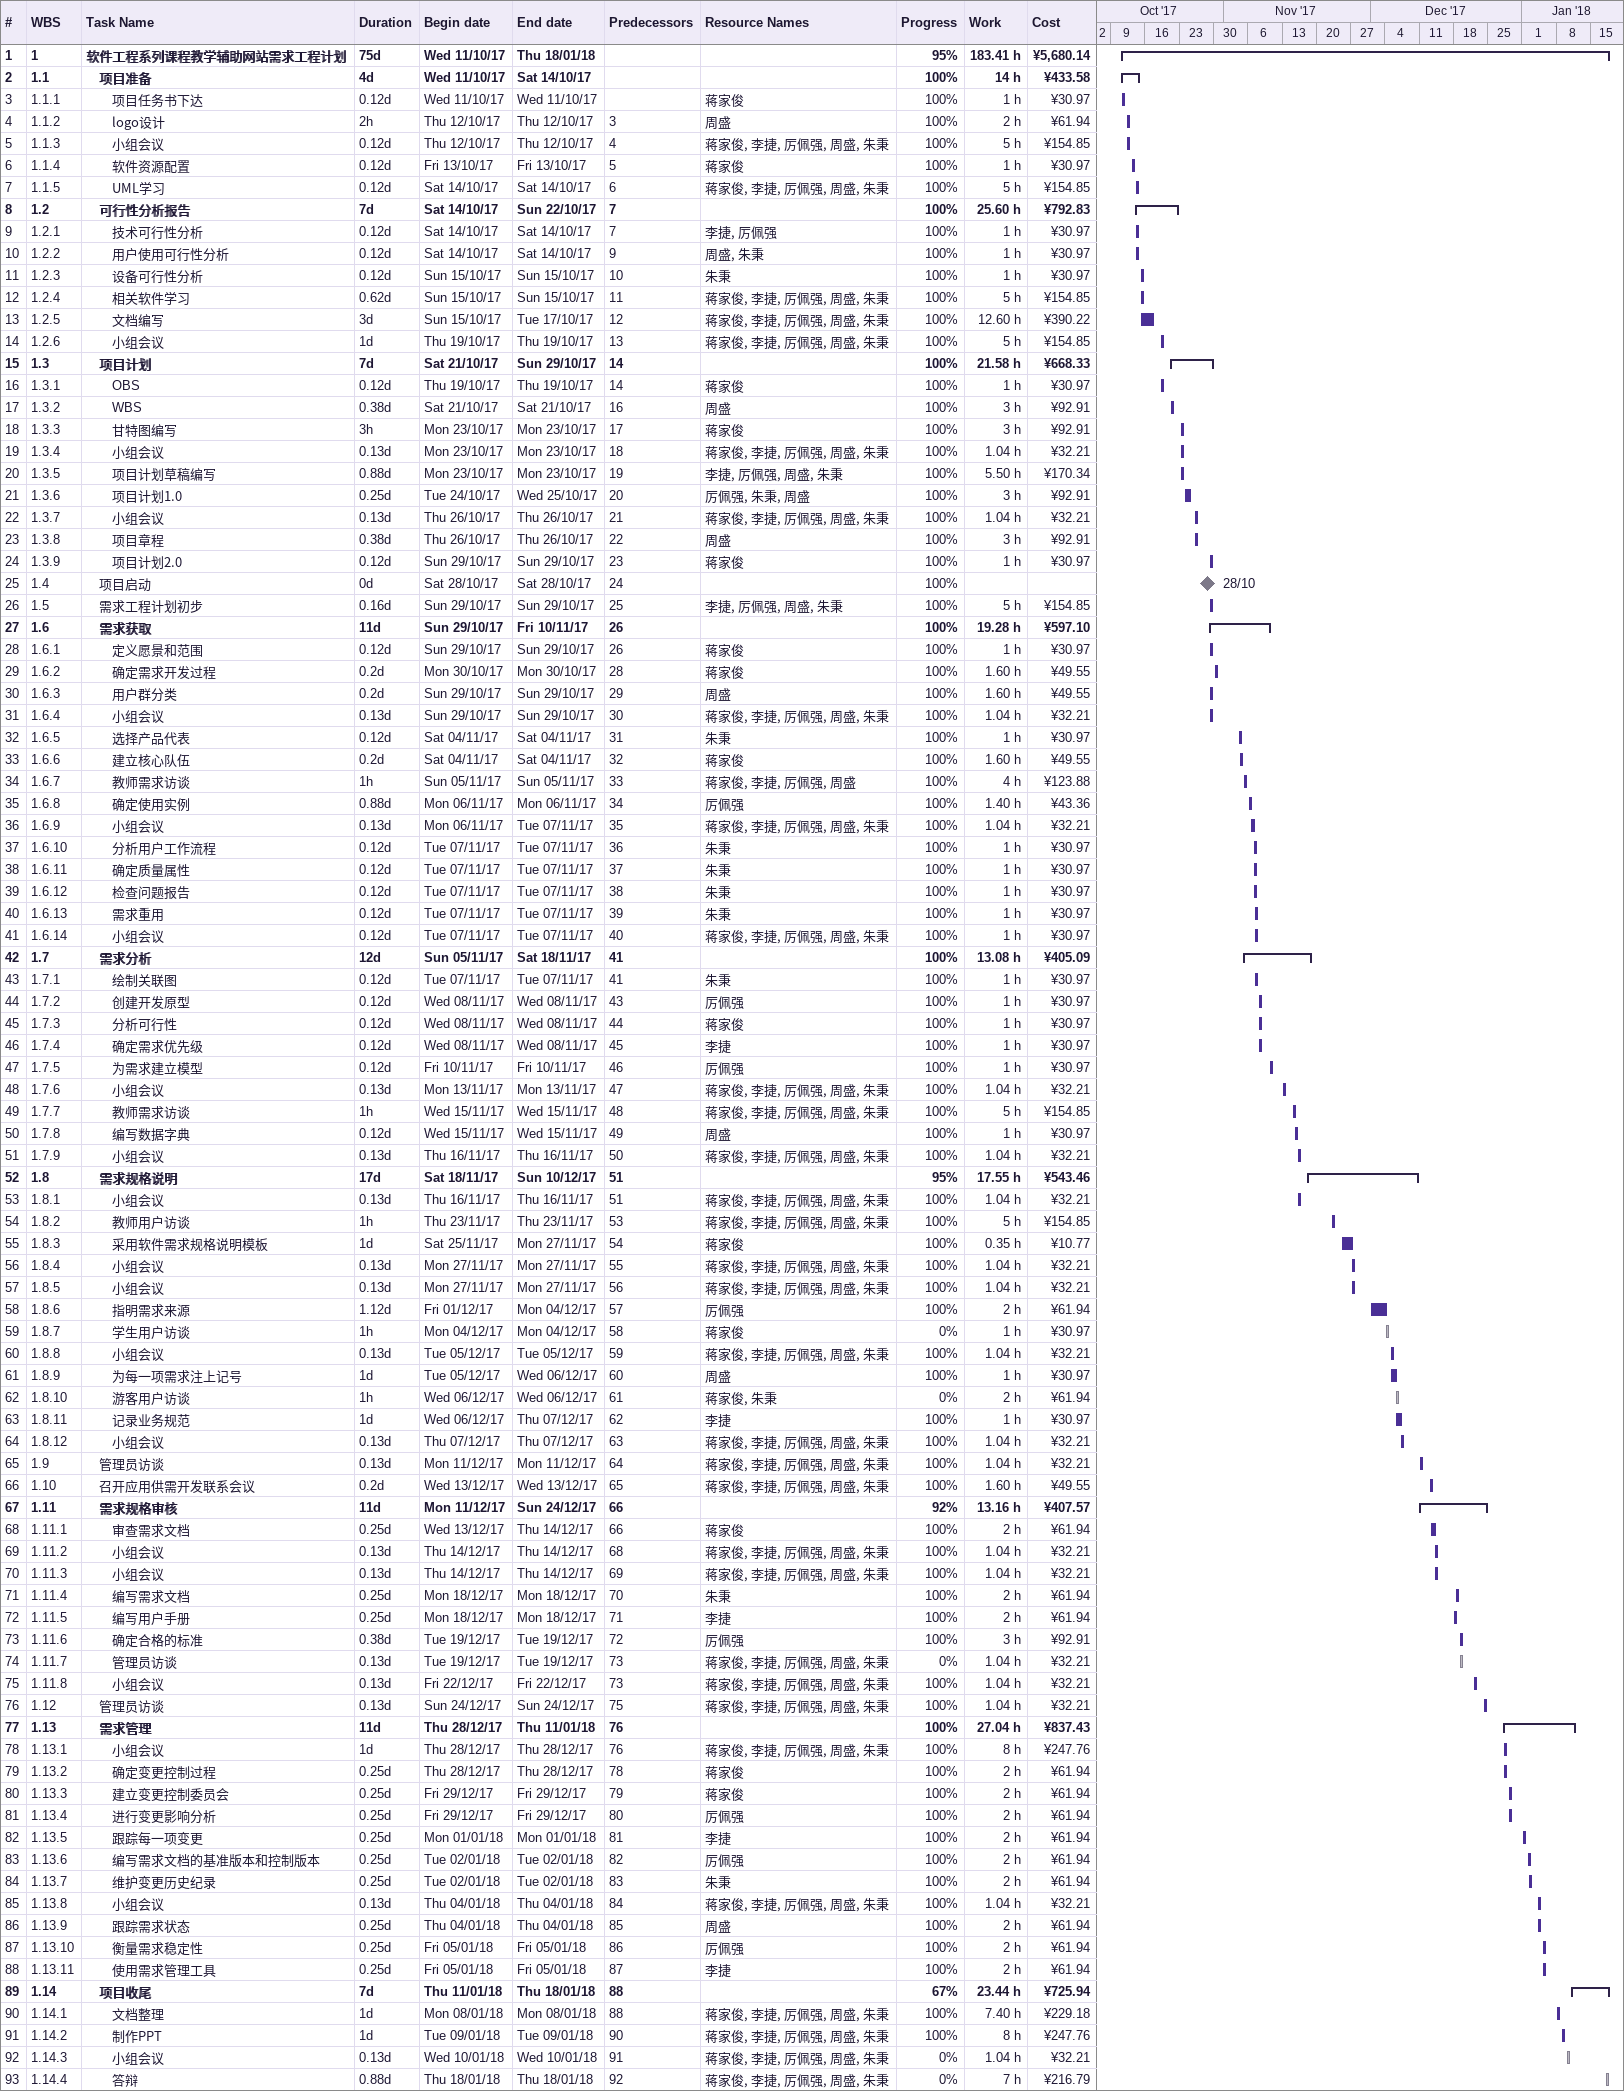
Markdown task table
| ID | WBS | Task | Duration | Start | Finish | Predecessors | Resources | % complete | Work (h) | Cost (¥) |
|---|---|---|---|---|---|---|---|---|---|---|
| 1 | 1 | **软件工程系列课程教学辅助网站需求工程计划** | 75d | 2017-10-11 | 2018-01-18 |  |  | 95 | 183.41 | 5680.14 |
| 2 | 1.1 | **项目准备** | 4d | 2017-10-11 | 2017-10-14 |  |  | 100 | 14 | 433.58 |
| 3 | 1.1.1 | 项目任务书下达 | 0.12d | 2017-10-11 | 2017-10-11 |  | 蒋家俊 | 100 | 1 | 30.97 |
| 4 | 1.1.2 | logo设计 | 2h | 2017-10-12 | 2017-10-12 | 3 | 周盛 | 100 | 2 | 61.94 |
| 5 | 1.1.3 | 小组会议 | 0.12d | 2017-10-12 | 2017-10-12 | 4 | 蒋家俊, 李捷, 厉佩强, 周盛, 朱秉 | 100 | 5 | 154.85 |
| 6 | 1.1.4 | 软件资源配置 | 0.12d | 2017-10-13 | 2017-10-13 | 5 | 蒋家俊 | 100 | 1 | 30.97 |
| 7 | 1.1.5 | UML学习 | 0.12d | 2017-10-14 | 2017-10-14 | 6 | 蒋家俊, 李捷, 厉佩强, 周盛, 朱秉 | 100 | 5 | 154.85 |
| 8 | 1.2 | **可行性分析报告** | 7d | 2017-10-14 | 2017-10-22 | 7 |  | 100 | 25.60 | 792.83 |
| 9 | 1.2.1 | 技术可行性分析 | 0.12d | 2017-10-14 | 2017-10-14 | 7 | 李捷, 厉佩强 | 100 | 1 | 30.97 |
| 10 | 1.2.2 | 用户使用可行性分析 | 0.12d | 2017-10-14 | 2017-10-14 | 9 | 周盛, 朱秉 | 100 | 1 | 30.97 |
| 11 | 1.2.3 | 设备可行性分析 | 0.12d | 2017-10-15 | 2017-10-15 | 10 | 朱秉 | 100 | 1 | 30.97 |
| 12 | 1.2.4 | 相关软件学习 | 0.62d | 2017-10-15 | 2017-10-15 | 11 | 蒋家俊, 李捷, 厉佩强, 周盛, 朱秉 | 100 | 5 | 154.85 |
| 13 | 1.2.5 | 文档编写 | 3d | 2017-10-15 | 2017-10-17 | 12 | 蒋家俊, 李捷, 厉佩强, 周盛, 朱秉 | 100 | 12.60 | 390.22 |
| 14 | 1.2.6 | 小组会议 | 1d | 2017-10-19 | 2017-10-19 | 13 | 蒋家俊, 李捷, 厉佩强, 周盛, 朱秉 | 100 | 5 | 154.85 |
| 15 | 1.3 | **项目计划** | 7d | 2017-10-21 | 2017-10-29 | 14 |  | 100 | 21.58 | 668.33 |
| 16 | 1.3.1 | OBS | 0.12d | 2017-10-19 | 2017-10-19 | 14 | 蒋家俊 | 100 | 1 | 30.97 |
| 17 | 1.3.2 | WBS | 0.38d | 2017-10-21 | 2017-10-21 | 16 | 周盛 | 100 | 3 | 92.91 |
| 18 | 1.3.3 | 甘特图编写 | 3h | 2017-10-23 | 2017-10-23 | 17 | 蒋家俊 | 100 | 3 | 92.91 |
| 19 | 1.3.4 | 小组会议 | 0.13d | 2017-10-23 | 2017-10-23 | 18 | 蒋家俊, 李捷, 厉佩强, 周盛, 朱秉 | 100 | 1.04 | 32.21 |
| 20 | 1.3.5 | 项目计划草稿编写 | 0.88d | 2017-10-23 | 2017-10-23 | 19 | 李捷, 厉佩强, 周盛, 朱秉 | 100 | 5.50 | 170.34 |
| 21 | 1.3.6 | 项目计划1.0 | 0.25d | 2017-10-24 | 2017-10-25 | 20 | 厉佩强, 朱秉, 周盛 | 100 | 3 | 92.91 |
| 22 | 1.3.7 | 小组会议 | 0.13d | 2017-10-26 | 2017-10-26 | 21 | 蒋家俊, 李捷, 厉佩强, 周盛, 朱秉 | 100 | 1.04 | 32.21 |
| 23 | 1.3.8 | 项目章程 | 0.38d | 2017-10-26 | 2017-10-26 | 22 | 周盛 | 100 | 3 | 92.91 |
| 24 | 1.3.9 | 项目计划2.0 | 0.12d | 2017-10-29 | 2017-10-29 | 23 | 蒋家俊 | 100 | 1 | 30.97 |
| 25 | 1.4 | 项目启动 | 0d | 2017-10-28 | 2017-10-28 | 24 |  | 100 |  |  |
| 26 | 1.5 | 需求工程计划初步 | 0.16d | 2017-10-29 | 2017-10-29 | 25 | 李捷, 厉佩强, 周盛, 朱秉 | 100 | 5 | 154.85 |
| 27 | 1.6 | **需求获取** | 11d | 2017-10-29 | 2017-11-10 | 26 |  | 100 | 19.28 | 597.10 |
| 28 | 1.6.1 | 定义愿景和范围 | 0.12d | 2017-10-29 | 2017-10-29 | 26 | 蒋家俊 | 100 | 1 | 30.97 |
| 29 | 1.6.2 | 确定需求开发过程 | 0.2d | 2017-10-30 | 2017-10-30 | 28 | 蒋家俊 | 100 | 1.60 | 49.55 |
| 30 | 1.6.3 | 用户群分类 | 0.2d | 2017-10-29 | 2017-10-29 | 29 | 周盛 | 100 | 1.60 | 49.55 |
| 31 | 1.6.4 | 小组会议 | 0.13d | 2017-10-29 | 2017-10-29 | 30 | 蒋家俊, 李捷, 厉佩强, 周盛, 朱秉 | 100 | 1.04 | 32.21 |
| 32 | 1.6.5 | 选择产品代表 | 0.12d | 2017-11-04 | 2017-11-04 | 31 | 朱秉 | 100 | 1 | 30.97 |
| 33 | 1.6.6 | 建立核心队伍 | 0.2d | 2017-11-04 | 2017-11-04 | 32 | 蒋家俊 | 100 | 1.60 | 49.55 |
| 34 | 1.6.7 | 教师需求访谈 | 1h | 2017-11-05 | 2017-11-05 | 33 | 蒋家俊, 李捷, 厉佩强, 周盛 | 100 | 4 | 123.88 |
| 35 | 1.6.8 | 确定使用实例 | 0.88d | 2017-11-06 | 2017-11-06 | 34 | 厉佩强 | 100 | 1.40 | 43.36 |
| 36 | 1.6.9 | 小组会议 | 0.13d | 2017-11-06 | 2017-11-07 | 35 | 蒋家俊, 李捷, 厉佩强, 周盛, 朱秉 | 100 | 1.04 | 32.21 |
| 37 | 1.6.10 | 分析用户工作流程 | 0.12d | 2017-11-07 | 2017-11-07 | 36 | 朱秉 | 100 | 1 | 30.97 |
| 38 | 1.6.11 | 确定质量属性 | 0.12d | 2017-11-07 | 2017-11-07 | 37 | 朱秉 | 100 | 1 | 30.97 |
| 39 | 1.6.12 | 检查问题报告 | 0.12d | 2017-11-07 | 2017-11-07 | 38 | 朱秉 | 100 | 1 | 30.97 |
| 40 | 1.6.13 | 需求重用 | 0.12d | 2017-11-07 | 2017-11-07 | 39 | 朱秉 | 100 | 1 | 30.97 |
| 41 | 1.6.14 | 小组会议 | 0.12d | 2017-11-07 | 2017-11-07 | 40 | 蒋家俊, 李捷, 厉佩强, 周盛, 朱秉 | 100 | 1 | 30.97 |
| 42 | 1.7 | **需求分析** | 12d | 2017-11-05 | 2017-11-18 | 41 |  | 100 | 13.08 | 405.09 |
| 43 | 1.7.1 | 绘制关联图 | 0.12d | 2017-11-07 | 2017-11-07 | 41 | 朱秉 | 100 | 1 | 30.97 |
| 44 | 1.7.2 | 创建开发原型 | 0.12d | 2017-11-08 | 2017-11-08 | 43 | 厉佩强 | 100 | 1 | 30.97 |
| 45 | 1.7.3 | 分析可行性 | 0.12d | 2017-11-08 | 2017-11-08 | 44 | 蒋家俊 | 100 | 1 | 30.97 |
| 46 | 1.7.4 | 确定需求优先级 | 0.12d | 2017-11-08 | 2017-11-08 | 45 | 李捷 | 100 | 1 | 30.97 |
| 47 | 1.7.5 | 为需求建立模型 | 0.12d | 2017-11-10 | 2017-11-10 | 46 | 厉佩强 | 100 | 1 | 30.97 |
| 48 | 1.7.6 | 小组会议 | 0.13d | 2017-11-13 | 2017-11-13 | 47 | 蒋家俊, 李捷, 厉佩强, 周盛, 朱秉 | 100 | 1.04 | 32.21 |
| 49 | 1.7.7 | 教师需求访谈 | 1h | 2017-11-15 | 2017-11-15 | 48 | 蒋家俊, 李捷, 厉佩强, 周盛, 朱秉 | 100 | 5 | 154.85 |
| 50 | 1.7.8 | 编写数据字典 | 0.12d | 2017-11-15 | 2017-11-15 | 49 | 周盛 | 100 | 1 | 30.97 |
| 51 | 1.7.9 | 小组会议 | 0.13d | 2017-11-16 | 2017-11-16 | 50 | 蒋家俊, 李捷, 厉佩强, 周盛, 朱秉 | 100 | 1.04 | 32.21 |
| 52 | 1.8 | **需求规格说明** | 17d | 2017-11-18 | 2017-12-10 | 51 |  | 95 | 17.55 | 543.46 |
| 53 | 1.8.1 | 小组会议 | 0.13d | 2017-11-16 | 2017-11-16 | 51 | 蒋家俊, 李捷, 厉佩强, 周盛, 朱秉 | 100 | 1.04 | 32.21 |
| 54 | 1.8.2 | 教师用户访谈 | 1h | 2017-11-23 | 2017-11-23 | 53 | 蒋家俊, 李捷, 厉佩强, 周盛, 朱秉 | 100 | 5 | 154.85 |
| 55 | 1.8.3 | 采用软件需求规格说明模板 | 1d | 2017-11-25 | 2017-11-27 | 54 | 蒋家俊 | 100 | 0.35 | 10.77 |
| 56 | 1.8.4 | 小组会议 | 0.13d | 2017-11-27 | 2017-11-27 | 55 | 蒋家俊, 李捷, 厉佩强, 周盛, 朱秉 | 100 | 1.04 | 32.21 |
| 57 | 1.8.5 | 小组会议 | 0.13d | 2017-11-27 | 2017-11-27 | 56 | 蒋家俊, 李捷, 厉佩强, 周盛, 朱秉 | 100 | 1.04 | 32.21 |
| 58 | 1.8.6 | 指明需求来源 | 1.12d | 2017-12-01 | 2017-12-04 | 57 | 厉佩强 | 100 | 2 | 61.94 |
| 59 | 1.8.7 | 学生用户访谈 | 1h | 2017-12-04 | 2017-12-04 | 58 | 蒋家俊 | 0 | 1 | 30.97 |
| 60 | 1.8.8 | 小组会议 | 0.13d | 2017-12-05 | 2017-12-05 | 59 | 蒋家俊, 李捷, 厉佩强, 周盛, 朱秉 | 100 | 1.04 | 32.21 |
| 61 | 1.8.9 | 为每一项需求注上记号 | 1d | 2017-12-05 | 2017-12-06 | 60 | 周盛 | 100 | 1 | 30.97 |
| 62 | 1.8.10 | 游客用户访谈 | 1h | 2017-12-06 | 2017-12-06 | 61 | 蒋家俊, 朱秉 | 0 | 2 | 61.94 |
| 63 | 1.8.11 | 记录业务规范 | 1d | 2017-12-06 | 2017-12-07 | 62 | 李捷 | 100 | 1 | 30.97 |
| 64 | 1.8.12 | 小组会议 | 0.13d | 2017-12-07 | 2017-12-07 | 63 | 蒋家俊, 李捷, 厉佩强, 周盛, 朱秉 | 100 | 1.04 | 32.21 |
| 65 | 1.9 | 管理员访谈 | 0.13d | 2017-12-11 | 2017-12-11 | 64 | 蒋家俊, 李捷, 厉佩强, 周盛, 朱秉 | 100 | 1.04 | 32.21 |
| 66 | 1.10 | 召开应用供需开发联系会议 | 0.2d | 2017-12-13 | 2017-12-13 | 65 | 蒋家俊, 李捷, 厉佩强, 周盛, 朱秉 | 100 | 1.60 | 49.55 |
| 67 | 1.11 | **需求规格审核** | 11d | 2017-12-11 | 2017-12-24 | 66 |  | 92 | 13.16 | 407.57 |
| 68 | 1.11.1 | 审查需求文档 | 0.25d | 2017-12-13 | 2017-12-14 | 66 | 蒋家俊 | 100 | 2 | 61.94 |
| 69 | 1.11.2 | 小组会议 | 0.13d | 2017-12-14 | 2017-12-14 | 68 | 蒋家俊, 李捷, 厉佩强, 周盛, 朱秉 | 100 | 1.04 | 32.21 |
| 70 | 1.11.3 | 小组会议 | 0.13d | 2017-12-14 | 2017-12-14 | 69 | 蒋家俊, 李捷, 厉佩强, 周盛, 朱秉 | 100 | 1.04 | 32.21 |
| 71 | 1.11.4 | 编写需求文档 | 0.25d | 2017-12-18 | 2017-12-18 | 70 | 朱秉 | 100 | 2 | 61.94 |
| 72 | 1.11.5 | 编写用户手册 | 0.25d | 2017-12-18 | 2017-12-18 | 71 | 李捷 | 100 | 2 | 61.94 |
| 73 | 1.11.6 | 确定合格的标准 | 0.38d | 2017-12-19 | 2017-12-19 | 72 | 厉佩强 | 100 | 3 | 92.91 |
| 74 | 1.11.7 | 管理员访谈 | 0.13d | 2017-12-19 | 2017-12-19 | 73 | 蒋家俊, 李捷, 厉佩强, 周盛, 朱秉 | 0 | 1.04 | 32.21 |
| 75 | 1.11.8 | 小组会议 | 0.13d | 2017-12-22 | 2017-12-22 | 73 | 蒋家俊, 李捷, 厉佩强, 周盛, 朱秉 | 100 | 1.04 | 32.21 |
| 76 | 1.12 | 管理员访谈 | 0.13d | 2017-12-24 | 2017-12-24 | 75 | 蒋家俊, 李捷, 厉佩强, 周盛, 朱秉 | 100 | 1.04 | 32.21 |
| 77 | 1.13 | **需求管理** | 11d | 2017-12-28 | 2018-01-11 | 76 |  | 100 | 27.04 | 837.43 |
| 78 | 1.13.1 | 小组会议 | 1d | 2017-12-28 | 2017-12-28 | 76 | 蒋家俊, 李捷, 厉佩强, 周盛, 朱秉 | 100 | 8 | 247.76 |
| 79 | 1.13.2 | 确定变更控制过程 | 0.25d | 2017-12-28 | 2017-12-28 | 78 | 蒋家俊 | 100 | 2 | 61.94 |
| 80 | 1.13.3 | 建立变更控制委员会 | 0.25d | 2017-12-29 | 2017-12-29 | 79 | 蒋家俊 | 100 | 2 | 61.94 |
| 81 | 1.13.4 | 进行变更影响分析 | 0.25d | 2017-12-29 | 2017-12-29 | 80 | 厉佩强 | 100 | 2 | 61.94 |
| 82 | 1.13.5 | 跟踪每一项变更 | 0.25d | 2018-01-01 | 2018-01-01 | 81 | 李捷 | 100 | 2 | 61.94 |
| 83 | 1.13.6 | 编写需求文档的基准版本和控制版本 | 0.25d | 2018-01-02 | 2018-01-02 | 82 | 厉佩强 | 100 | 2 | 61.94 |
| 84 | 1.13.7 | 维护变更历史纪录 | 0.25d | 2018-01-02 | 2018-01-02 | 83 | 朱秉 | 100 | 2 | 61.94 |
| 85 | 1.13.8 | 小组会议 | 0.13d | 2018-01-04 | 2018-01-04 | 84 | 蒋家俊, 李捷, 厉佩强, 周盛, 朱秉 | 100 | 1.04 | 32.21 |
| 86 | 1.13.9 | 跟踪需求状态 | 0.25d | 2018-01-04 | 2018-01-04 | 85 | 周盛 | 100 | 2 | 61.94 |
| 87 | 1.13.10 | 衡量需求稳定性 | 0.25d | 2018-01-05 | 2018-01-05 | 86 | 厉佩强 | 100 | 2 | 61.94 |
| 88 | 1.13.11 | 使用需求管理工具 | 0.25d | 2018-01-05 | 2018-01-05 | 87 | 李捷 | 100 | 2 | 61.94 |
| 89 | 1.14 | **项目收尾** | 7d | 2018-01-11 | 2018-01-18 | 88 |  | 67 | 23.44 | 725.94 |
| 90 | 1.14.1 | 文档整理 | 1d | 2018-01-08 | 2018-01-08 | 88 | 蒋家俊, 李捷, 厉佩强, 周盛, 朱秉 | 100 | 7.40 | 229.18 |
| 91 | 1.14.2 | 制作PPT | 1d | 2018-01-09 | 2018-01-09 | 90 | 蒋家俊, 李捷, 厉佩强, 周盛, 朱秉 | 100 | 8 | 247.76 |
| 92 | 1.14.3 | 小组会议 | 0.13d | 2018-01-10 | 2018-01-10 | 91 | 蒋家俊, 李捷, 厉佩强, 周盛, 朱秉 | 0 | 1.04 | 32.21 |
| 93 | 1.14.4 | 答辩 | 0.88d | 2018-01-18 | 2018-01-18 | 92 | 蒋家俊, 李捷, 厉佩强, 周盛, 朱秉 | 0 | 7 | 216.79 |
